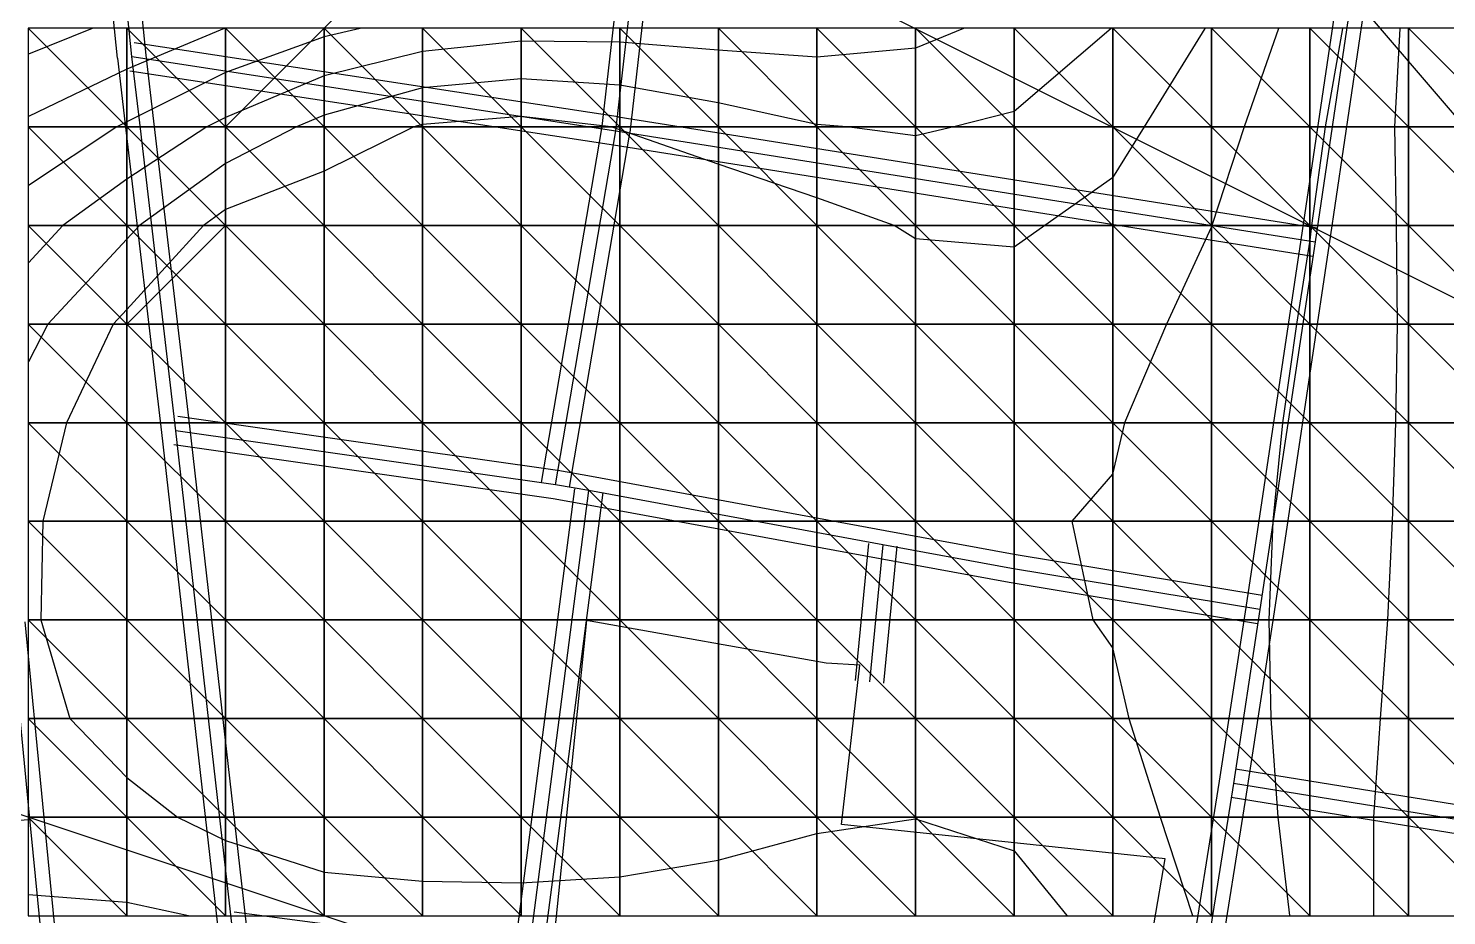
# Model space of a CAD drawing. Header units: metres. Extents: x -410 to 370, y -385 to 717.
# Drawn here: x -93.1 to 204.6, y -93.1 to 93.1 of the extents above; entities that cross this region are included whole.
import ezdxf

# ---------------------------------------------------------------- set-up
doc = ezdxf.new("R2010")
doc.units = ezdxf.units.M
for name, color, linetype in [('TOPO_AOI', 6, 'Continuous'), ('TOPO_BLDG', 1, 'Continuous'), ('TOPO_CONT_MAJR', 7, 'Continuous'), ('TOPO_CONT_MINR', 249, 'Continuous'), ('TOPO_ELEV', 9, 'Continuous'), ('TOPO_HYDR_BASN', 140, 'Continuous'), ('TOPO_HYDR_STRM', 5, 'Continuous'), ('TOPO_ROAD', 3, 'Continuous'), ('TOPO_TIN_SURF', 252, 'Continuous')]:
    doc.layers.add(name, color=color, linetype=linetype)

msp = doc.modelspace()

# ---------------------------------------------------------------- linework, layer by layer
at = {"layer": 'TOPO_AOI', "color": 6}
msp.add_circle((0, 0), 300, dxfattribs=at)
at = {"layer": 'TOPO_BLDG', "color": 1, "elevation": 865.12}
msp.add_lwpolyline([(24.02, -31.17), (17.31, -96.63), (34.59, -99.87), (50.57, -101.45), (139.9, -113.88), (143.97, -90.17), (145.51, -81.21), (77.59, -74.01), (81.45, -40.53), (74.36, -40.09), (24.02, -31.17)], close=True, dxfattribs=at)
at = {"layer": 'TOPO_CONT_MAJR', "color": 7, "lineweight": 30}
for points, elevation in [([(-52.03, 93.1), (-72.41, 84.54)], 870), ([(169.29, 93.1), (162.12, 72.41)], 865), ([(-72.41, 84.54), (-93.1, 74.63)], 870), ([(162.12, 72.41), (155.29, 51.72)], 865), ([(155.17, 51.28), (145.8, 31.03)], 865), ([(155.29, 51.72), (155.17, 51.28)], 865), ([(145.8, 31.03), (137, 10.34)], 865), ([(137, 10.34), (134.48, -0.48), (125.92, -10.34)], 865), ([(125.92, -10.34), (130.32, -31.03)], 865), ([(130.32, -31.03), (134.48, -36.92), (137.91, -51.72)], 865), ([(137.91, -51.72), (144.49, -72.41)], 865), ([(144.49, -72.41), (151.23, -93.1)], 865)]:
    msp.add_lwpolyline(points, dxfattribs=dict(at, elevation=elevation))
at = {"layer": 'TOPO_CONT_MINR', "color": 249}
for points, elevation in [([(-79.71, 93.1), (-93.1, 87.66)], 871), ([(-23.46, 93.1), (-31.03, 91.34)], 869), ([(103.19, 93.1), (93.1, 88.92)], 868), ([(134.2, 93.1), (113.79, 75.63)], 867), ([(153.81, 93.1), (141.1, 72.41)], 866), ([(182.72, 93.1), (179.08, 72.41)], 864), ([(194.81, 93.1), (193.66, 72.41)], 863), ([(-31.03, 91.34), (-51.72, 83.81)], 869), ([(10.34, 90.41), (-10.34, 88.28)], 868), ([(31.03, 90.21), (10.34, 90.41)], 868), ([(51.72, 88.53), (31.03, 90.21)], 868), ([(-10.34, 88.28), (-31.03, 83.13)], 868), ([(72.41, 87.06), (51.72, 88.53)], 868), ([(93.1, 88.92), (72.41, 87.06)], 868), ([(-51.72, 83.81), (-72.41, 73.46)], 869), ([(-31.03, 83.13), (-51.72, 74.41)], 868), ([(-10.34, 80.61), (-31.03, 74.92)], 867), ([(10.34, 82.5), (-10.34, 80.61)], 867), ([(31.03, 81.2), (10.34, 82.5)], 867), ([(51.72, 77.47), (31.03, 81.2)], 867), ([(72.41, 72.96), (51.72, 77.47)], 867), ([(-31.03, 74.92), (-36.82, 72.41)], 867), ([(10.34, 74.58), (-10.34, 72.93)], 866), ([(29.26, 72.41), (10.34, 74.58)], 866), ([(113.79, 75.63), (101.14, 72.41)], 867), ([(-74.53, 72.41), (-93.1, 60.15)], 869), ([(-72.41, 73.46), (-74.53, 72.41)], 869), ([(-55.66, 72.41), (-72.41, 61.45)], 868), ([(-51.72, 74.41), (-55.66, 72.41)], 868), ([(-36.82, 72.41), (-51.72, 64.77)], 867), ([(-12.17, 72.41), (-31.03, 63.11)], 866), ([(-10.34, 72.93), (-12.17, 72.41)], 866), ([(31.03, 71.83), (29.26, 72.41)], 866), ([(51.72, 64.57), (31.03, 71.83)], 866), ([(78.72, 72.41), (72.41, 72.96)], 867), ([(93.1, 70.55), (78.72, 72.41)], 867), ([(101.14, 72.41), (93.1, 70.55)], 867), ([(141.1, 72.41), (134.48, 61.76), (120.28, 51.72)], 866), ([(179.08, 72.41), (176.22, 51.72)], 864), ([(193.66, 72.41), (194.01, 51.72)], 863), ([(-51.72, 64.77), (-69.78, 51.72)], 867), ([(-31.03, 63.11), (-51.72, 55.07)], 866), ([(72.41, 57.53), (51.72, 64.57)], 866), ([(-72.41, 61.45), (-85.89, 51.72)], 868), ([(88.62, 51.72), (72.41, 57.53)], 866), ([(-51.72, 55.07), (-56.36, 51.72)], 866), ([(-85.89, 51.72), (-93.1, 43.87)], 868), ([(-56.36, 51.72), (-72.41, 34.1)], 866), ([(-69.78, 51.72), (-72.41, 48.84)], 867), ([(93.1, 48.92), (88.62, 51.72)], 866), ([(120.28, 51.72), (113.79, 47.18)], 866), ([(176.22, 51.72), (175.86, 48.65), (173.08, 31.03)], 864), ([(194.01, 51.72), (194.24, 31.03)], 863), ([(-72.41, 48.84), (-89.02, 31.03)], 867), ([(113.79, 47.18), (93.1, 48.92)], 866), ([(-72.41, 34.1), (-75.28, 31.03)], 866), ([(-89.02, 31.03), (-93.1, 23.11)], 867), ([(-75.28, 31.03), (-85.12, 10.34)], 866), ([(173.08, 31.03), (170.15, 10.34)], 864), ([(194.24, 31.03), (193.87, 10.34)], 863), ([(-85.12, 10.34), (-90.06, -10.34)], 866), ([(170.15, 10.34), (168.1, -10.34)], 864), ([(193.87, 10.34), (193.19, -10.34)], 863), ([(-90.06, -10.34), (-90.5, -31.03)], 866), ([(168.1, -10.34), (167.31, -31.03)], 864), ([(193.19, -10.34), (192.18, -31.03)], 863), ([(-90.5, -31.03), (-84.37, -51.72)], 866), ([(167.31, -31.03), (167.73, -51.72)], 864), ([(192.18, -31.03), (190.66, -51.72)], 863), ([(-84.37, -51.72), (-72.41, -64.09)], 866), ([(167.73, -51.72), (169.17, -72.41)], 864), ([(190.66, -51.72), (189.28, -72.41)], 863), ([(-72.41, -64.09), (-61.78, -72.41)], 866), ([(-61.78, -72.41), (-51.72, -77.36)], 866), ([(72.41, -75.85), (93.1, -72.79)], 866), ([(93.1, -72.79), (113.79, -79.49)], 866), ([(169.17, -72.41), (171.64, -93.1)], 864), ([(189.28, -72.41), (189.22, -93.1)], 863), ([(-51.72, -77.36), (-31.03, -84)], 866), ([(51.72, -81.49), (72.41, -75.85)], 866), ([(113.79, -79.49), (124.9, -93.1)], 866), ([(31.03, -84.96), (51.72, -81.49)], 866), ([(-31.03, -84), (-10.34, -85.87)], 866), ([(-10.34, -85.87), (10.34, -86.25)], 866), ([(10.34, -86.25), (31.03, -84.96)], 866), ([(-93.1, -88.68), (-72.41, -90.26)], 867), ([(-72.41, -90.26), (-59.52, -93.1)], 867)]:
    msp.add_lwpolyline(points, dxfattribs=dict(at, elevation=elevation))
at = {"layer": 'TOPO_ELEV', "color": 9}
msp.add_point((0, 0, 858), dxfattribs=at)
at = {"layer": 'TOPO_HYDR_BASN', "color": 140}
for points in [[(-31.03, -134.48), (-72.41, -113.79), (-258.62, -10.34), (-279.31, 10.34), (-10.34, 279.31), (10.34, 300), (31.03, 279.31), (279.31, -10.34), (279.31, -93.1), (258.62, -113.79), (175.86, -134.48), (-31.03, -134.48)], [(258.62, 10.34), (51.72, 113.79), (31.03, 134.48), (31.03, 237.93), (51.72, 279.31), (113.79, 300), (217.24, 279.31), (279.31, 237.93), (279.31, 10.34), (258.62, 10.34)], [(-217.24, -300), (-279.31, -279.31), (-279.31, -10.34), (155.17, -155.17), (51.72, -279.31), (-217.24, -300)]]:
    msp.add_lwpolyline(points, close=True, dxfattribs=at)
at = {"layer": 'TOPO_HYDR_STRM', "color": 5}
for points in [[(-93.13, 10.35), (-72.43, 10.35), (-72.43, 31.04), (-51.74, 51.74), (-51.74, 72.43), (-31.04, 93.13), (-10.35, 113.82), (-10.35, 134.52), (-10.35, 155.21), (-10.35, 175.91), (-10.35, 196.6), (-10.35, 217.3), (-10.35, 237.99), (-10.35, 258.69), (-10.35, 279.38), (10.35, 300.08)], [(-10.35, 51.74), (-10.35, 72.43), (-10.35, 93.13)], [(10.35, 10.35), (10.35, 31.04), (10.35, 51.74), (10.35, 72.43), (10.35, 93.13)], [(-31.04, -31.04), (-31.04, -10.35), (-31.04, 10.35), (-31.04, 31.04), (-31.04, 51.74), (-31.04, 72.43)], [(31.04, -72.43), (31.04, -51.74), (31.04, -31.04), (31.04, -10.35), (31.04, 10.35), (31.04, 31.04), (31.04, 51.74), (31.04, 72.43)], [(51.74, -72.43), (51.74, -51.74), (51.74, -31.04), (51.74, -10.35), (51.74, 10.35), (51.74, 31.04), (51.74, 51.74)]]:
    msp.add_lwpolyline(points, dxfattribs=at)
at = {"layer": 'TOPO_ROAD', "color": 3}
for points, elevation in [([(-50.29, -95.35), (-62.14, 8.65), (-69.74, 73.29), (-71.37, 87.17), (-82.57, 196.65), (-85.73, 232.31), (-87.54, 247.89), (-88.65, 265.5), (-90.77, 287.8), (-92.38, 307.77), (-96.4, 349.5), (-101.62, 402.38), (-105.86, 447.96), (-108.29, 476.18), (-110.02, 497.52), (-115.69, 539.96), (-118.62, 563.51), (-121.79, 589.97), (-126.85, 644.49), (-129.93, 684.29), (-131.32, 701.21), (-133.42, 716.52)], 886.83), ([(30.22, 71.61), (40.41, 160.48), (41.5, 169.07), (42.77, 177.55), (45.43, 193.53), (54.46, 247.35), (59.27, 271.19), (60.91, 286.57), (59.17, 298.97), (54.4, 311.7), (47.98, 324.73), (40.93, 336.83), (38.09, 341.71), (19.84, 371.24), (7.37, 394.96), (-11.41, 431.02), (-26.46, 457.39), (-40.96, 484.01), (-49.45, 506.16), (-57.59, 534.15), (-62.71, 580.63), (-68.96, 615.78)], 880.02), ([(-136.69, 372.15), (-132.8, 322.04), (-129.41, 284.31), (-128.73, 274.95), (-125.89, 245.62), (-123.4, 220.7), (-106.87, 71.32), (-105.7, 60.71), (-102.32, 20.72), (-96.81, -31.76), (-93.16, -69.94), (-87.34, -128.83), (-85.59, -140.27), (-82.77, -148.97), (-71.96, -164.83), (-68.61, -171.76), (-67.51, -180.17)], 877.05), ([(196.03, 171.53), (190.24, 137.84), (176.97, 48.29), (165.41, -28.88), (159.83, -65.37), (153.33, -106.27), (148.58, -128.16)], 865.09), ([(-71.37, 87.17), (30.22, 71.61), (176.97, 48.29)], 865.13), ([(17.54, -2.68), (30.22, 71.61)], 865.13), ([(165.41, -28.88), (113.28, -20.27), (86.23, -15.27), (24.57, -3.9), (17.54, -2.68), (-62.14, 8.65)], 865.13), ([(11.36, -105.56), (24.57, -3.9)], 865.13), ([(86.23, -15.27), (83.44, -44.04)], 865.12), ([(223.55, -75.63), (159.83, -65.37)], 865.37)]:
    msp.add_lwpolyline(points, dxfattribs=dict(at, elevation=elevation))
at = {"layer": 'TOPO_ROAD', "color": 251}
for points, elevation in [([(33.2, 71.27), (43.39, 160.12), (44.47, 168.66), (45.74, 177.08), (48.39, 193.04), (57.41, 246.81), (62.22, 270.6), (62.26, 270.88), (63.89, 286.25), (63.91, 286.62), (63.88, 286.98), (62.14, 299.39), (62.08, 299.71), (61.98, 300.03), (57.21, 312.76), (57.09, 313.03), (50.67, 326.05), (50.57, 326.24), (43.52, 338.34), (40.69, 343.21), (40.65, 343.28), (22.45, 372.73)], 880.02), ([(27.24, 71.95), (37.43, 160.82), (37.44, 160.85), (38.52, 169.45), (38.53, 169.51), (39.81, 177.99), (39.81, 178.04), (42.47, 194.02), (42.47, 194.03), (51.5, 247.85), (51.52, 247.95), (56.31, 271.65), (57.89, 286.52), (56.25, 298.23), (51.64, 310.51), (45.34, 323.31), (38.34, 335.32), (35.52, 340.16), (17.29, 369.67)], 880.02), ([(-53.27, -95.69), (-65.12, 8.3), (-72.72, 72.94), (-74.35, 86.82), (-74.36, 86.87), (-85.56, 196.35), (-85.56, 196.39), (-88.71, 232.01), (-90.52, 247.54), (-90.54, 247.7), (-91.64, 265.26), (-93.75, 287.52), (-93.76, 287.56), (-95.37, 307.51), (-99.39, 349.21)], 886.83), ([(-47.31, -95.01), (-59.16, 8.99), (-59.16, 9), (-66.76, 73.64), (-68.39, 87.5), (-79.59, 196.94), (-82.74, 232.58), (-82.75, 232.66), (-84.55, 248.16), (-85.65, 265.69), (-85.66, 265.78), (-87.78, 288.07), (-89.39, 308.02), (-89.39, 308.06), (-93.42, 349.79)], 886.83), ([(193.07, 172.04), (187.28, 138.35), (187.27, 138.28), (174, 48.74), (162.44, -28.43), (156.87, -64.9), (150.38, -105.72), (145.65, -127.52)], 865.09), ([(198.99, 171.02), (193.2, 137.37), (179.94, 47.85), (179.94, 47.85), (168.38, -29.33), (168.37, -29.34), (162.8, -65.82), (162.8, -65.84), (156.29, -106.75), (156.26, -106.91), (151.51, -128.79)], 865.09), ([(-70.92, 90.14), (30.67, 74.58), (30.69, 74.57), (177.44, 51.26)], 865.13), ([(-71.83, 84.21), (29.75, 68.65), (176.5, 45.33)], 865.13), ([(14.58, -2.17), (27.26, 72.12)], 865.13), ([(20.49, -3.18), (33.17, 71.11)], 865.13), ([(165.9, -25.92), (113.8, -17.31), (86.77, -12.32), (25.11, -0.95), (25.08, -0.95), (18.05, 0.28), (17.96, 0.29), (-61.71, 11.62)], 865.13), ([(164.92, -31.84), (112.79, -23.22), (112.74, -23.22), (85.68, -18.22), (24.04, -6.86), (17.07, -5.64), (-62.56, 5.68)], 865.13), ([(8.38, -105.17), (21.59, -3.52)], 865.13), ([(14.33, -105.95), (27.54, -4.29)], 865.13), ([(83.24, -14.98), (80.45, -43.75)], 865.12), ([(89.21, -15.56), (86.42, -44.33)], 865.12), ([(-93.83, -31.47), (-90.17, -69.65), (-84.37, -128.46), (-82.66, -139.58), (-80.04, -147.64), (-69.48, -163.14), (-69.36, -163.32), (-69.26, -163.52), (-65.91, -170.46), (-65.78, -170.75), (-65.69, -171.06), (-65.63, -171.37), (-64.53, -179.78)], 877.05), ([(224.03, -72.66), (160.31, -62.4)], 865.37), ([(223.07, -78.59), (159.36, -68.33)], 865.37), ([(-177.69, -82.03), (-160.2, -78.55), (-148.54, -76.71), (-92.95, -72.93)], 866.34), ([(149.05, -125.19), (47.77, -109.06), (11.96, -102.62), (-0.68, -99.75), (-0.86, -99.71), (-24.93, -95.71), (-25.02, -95.69), (-49.89, -92.37)], 865.14)]:
    msp.add_lwpolyline(points, dxfattribs=dict(at, elevation=elevation))
at = {"layer": 'TOPO_TIN_SURF', "color": 252}
for points in [[(-93.13, 72.43, 869.83), (-72.43, 72.43, 868.91), (-93.13, 93.13, 871.42)], [(-72.43, 72.43, 868.91), (-72.43, 93.13, 870.77), (-93.13, 93.13, 871.42)], [(-72.43, 72.43, 868.91), (-51.74, 72.43, 867.79), (-72.43, 93.13, 870.77)], [(-51.74, 72.43, 867.79), (-51.74, 93.13, 869.99), (-72.43, 93.13, 870.77)], [(-51.74, 72.43, 867.79), (-31.04, 72.43, 866.69), (-51.74, 93.13, 869.99)], [(-31.04, 72.43, 866.69), (-31.04, 93.13, 869.21), (-51.74, 93.13, 869.99)], [(-31.04, 72.43, 866.69), (-10.35, 72.43, 865.93), (-31.04, 93.13, 869.21)], [(-10.35, 72.43, 865.93), (-10.35, 93.13, 868.63), (-31.04, 93.13, 869.21)], [(-10.35, 72.43, 865.93), (10.35, 72.43, 865.73), (-10.35, 93.13, 868.63)], [(10.35, 72.43, 865.73), (10.35, 93.13, 868.34), (-10.35, 93.13, 868.63)], [(10.35, 72.43, 865.73), (31.04, 72.43, 866.03), (10.35, 93.13, 868.34)], [(31.04, 72.43, 866.03), (31.04, 93.13, 868.32), (10.35, 93.13, 868.34)], [(31.04, 72.43, 866.03), (51.74, 72.43, 866.54), (31.04, 93.13, 868.32)], [(51.74, 72.43, 866.54), (51.74, 93.13, 868.41), (31.04, 93.13, 868.32)], [(51.74, 72.43, 866.54), (72.43, 72.43, 866.96), (51.74, 93.13, 868.41)], [(72.43, 72.43, 866.96), (72.43, 93.13, 868.43), (51.74, 93.13, 868.41)], [(72.43, 72.43, 866.96), (93.13, 72.43, 867.09), (72.43, 93.13, 868.43)], [(93.13, 72.43, 867.09), (93.13, 93.13, 868.23), (72.43, 93.13, 868.43)], [(93.13, 72.43, 867.09), (113.82, 72.43, 866.86), (93.13, 93.13, 868.23)], [(113.82, 72.43, 866.86), (113.82, 93.13, 867.76), (93.13, 93.13, 868.23)], [(113.82, 72.43, 866.86), (134.52, 72.43, 866.28), (113.82, 93.13, 867.76)], [(134.52, 72.43, 866.28), (134.52, 93.13, 866.99), (113.82, 93.13, 867.76)], [(134.52, 72.43, 866.28), (155.21, 72.43, 865.39), (134.52, 93.13, 866.99)], [(155.21, 72.43, 865.39), (155.21, 93.13, 865.93), (134.52, 93.13, 866.99)], [(155.21, 72.43, 865.39), (175.91, 72.43, 864.22), (155.21, 93.13, 865.93)], [(175.91, 72.43, 864.22), (175.91, 93.13, 864.57), (155.21, 93.13, 865.93)], [(175.91, 72.43, 864.22), (196.6, 72.43, 862.8), (175.91, 93.13, 864.57)], [(196.6, 72.43, 862.8), (196.6, 93.13, 862.86), (175.91, 93.13, 864.57)], [(196.6, 72.43, 862.8), (217.3, 72.43, 861.21), (196.6, 93.13, 862.86)], [(217.3, 72.43, 861.21), (217.3, 93.13, 860.77), (196.6, 93.13, 862.86)], [(-93.13, 51.74, 868.43), (-72.43, 51.74, 867.2), (-93.13, 72.43, 869.83)], [(-72.43, 51.74, 867.2), (-72.43, 72.43, 868.91), (-93.13, 72.43, 869.83)], [(-72.43, 51.74, 867.2), (-51.74, 51.74, 865.65), (-72.43, 72.43, 868.91)], [(-51.74, 51.74, 865.65), (-51.74, 72.43, 867.79), (-72.43, 72.43, 868.91)], [(-51.74, 51.74, 865.65), (-31.04, 51.74, 865.15), (-51.74, 72.43, 867.79)], [(-31.04, 51.74, 865.15), (-31.04, 72.43, 866.69), (-51.74, 72.43, 867.79)], [(-31.04, 51.74, 865.15), (-10.35, 51.74, 865.14), (-31.04, 72.43, 866.69)], [(-10.35, 51.74, 865.14), (-10.35, 72.43, 865.93), (-31.04, 72.43, 866.69)], [(-10.35, 51.74, 865.14), (10.35, 51.74, 865.13), (-10.35, 72.43, 865.93)], [(10.35, 51.74, 865.13), (10.35, 72.43, 865.73), (-10.35, 72.43, 865.93)], [(10.35, 51.74, 865.13), (31.04, 51.74, 865.12), (10.35, 72.43, 865.73)], [(31.04, 51.74, 865.12), (31.04, 72.43, 866.03), (10.35, 72.43, 865.73)], [(31.04, 51.74, 865.12), (51.74, 51.74, 865.11), (31.04, 72.43, 866.03)], [(51.74, 51.74, 865.11), (51.74, 72.43, 866.54), (31.04, 72.43, 866.03)], [(51.74, 51.74, 865.11), (72.43, 51.74, 865.62), (51.74, 72.43, 866.54)], [(72.43, 51.74, 865.62), (72.43, 72.43, 866.96), (51.74, 72.43, 866.54)], [(72.43, 51.74, 865.62), (93.13, 51.74, 866.1), (72.43, 72.43, 866.96)], [(93.13, 51.74, 866.1), (93.13, 72.43, 867.09), (72.43, 72.43, 866.96)], [(93.13, 51.74, 866.1), (113.82, 51.74, 866.12), (93.13, 72.43, 867.09)], [(113.82, 51.74, 866.12), (113.82, 72.43, 866.86), (93.13, 72.43, 867.09)], [(113.82, 51.74, 866.12), (134.52, 51.74, 865.73), (113.82, 72.43, 866.86)], [(134.52, 51.74, 865.73), (134.52, 72.43, 866.28), (113.82, 72.43, 866.86)], [(134.52, 51.74, 865.73), (155.21, 51.74, 865.01), (134.52, 72.43, 866.28)], [(155.21, 51.74, 865.01), (155.21, 72.43, 865.39), (134.52, 72.43, 866.28)], [(155.21, 51.74, 865.01), (175.91, 51.74, 864.02), (155.21, 72.43, 865.39)], [(175.91, 51.74, 864.02), (175.91, 72.43, 864.22), (155.21, 72.43, 865.39)], [(175.91, 51.74, 864.02), (196.6, 51.74, 862.86), (175.91, 72.43, 864.22)], [(196.6, 51.74, 862.86), (196.6, 72.43, 862.8), (175.91, 72.43, 864.22)], [(196.6, 51.74, 862.86), (217.3, 51.74, 861.63), (196.6, 72.43, 862.8)], [(217.3, 51.74, 861.63), (217.3, 72.43, 861.21), (196.6, 72.43, 862.8)], [(-93.13, 31.04, 867.3), (-72.43, 31.04, 865.79), (-93.13, 51.74, 868.43)], [(-72.43, 31.04, 865.79), (-72.43, 51.74, 867.2), (-93.13, 51.74, 868.43)], [(-72.43, 31.04, 865.79), (-51.74, 31.04, 865.16), (-72.43, 51.74, 867.2)], [(-51.74, 31.04, 865.16), (-51.74, 51.74, 865.65), (-72.43, 51.74, 867.2)], [(-51.74, 31.04, 865.16), (-31.04, 31.04, 865.15), (-51.74, 51.74, 865.65)], [(-31.04, 31.04, 865.15), (-31.04, 51.74, 865.15), (-51.74, 51.74, 865.65)], [(-31.04, 31.04, 865.15), (-10.35, 31.04, 865.14), (-31.04, 51.74, 865.15)], [(-10.35, 31.04, 865.14), (-10.35, 51.74, 865.14), (-31.04, 51.74, 865.15)], [(-10.35, 31.04, 865.14), (10.35, 31.04, 865.13), (-10.35, 51.74, 865.14)], [(10.35, 31.04, 865.13), (10.35, 51.74, 865.13), (-10.35, 51.74, 865.14)], [(10.35, 31.04, 865.13), (31.04, 31.04, 865.12), (10.35, 51.74, 865.13)], [(31.04, 31.04, 865.12), (31.04, 51.74, 865.12), (10.35, 51.74, 865.13)], [(31.04, 31.04, 865.12), (51.74, 31.04, 865.11), (31.04, 51.74, 865.12)], [(51.74, 31.04, 865.11), (51.74, 51.74, 865.11), (31.04, 51.74, 865.12)], [(51.74, 31.04, 865.11), (72.43, 31.04, 865.1), (51.74, 51.74, 865.11)], [(72.43, 31.04, 865.1), (72.43, 51.74, 865.62), (51.74, 51.74, 865.11)], [(72.43, 31.04, 865.1), (93.13, 31.04, 865.34), (72.43, 51.74, 865.62)], [(93.13, 31.04, 865.34), (93.13, 51.74, 866.1), (72.43, 51.74, 865.62)], [(93.13, 31.04, 865.34), (113.82, 31.04, 865.56), (93.13, 51.74, 866.1)], [(113.82, 31.04, 865.56), (113.82, 51.74, 866.12), (93.13, 51.74, 866.1)], [(113.82, 31.04, 865.56), (134.52, 31.04, 865.32), (113.82, 51.74, 866.12)], [(134.52, 31.04, 865.32), (134.52, 51.74, 865.73), (113.82, 51.74, 866.12)], [(134.52, 31.04, 865.32), (155.21, 31.04, 864.73), (134.52, 51.74, 865.73)], [(155.21, 31.04, 864.73), (155.21, 51.74, 865.01), (134.52, 51.74, 865.73)], [(155.21, 31.04, 864.73), (175.91, 31.04, 863.89), (155.21, 51.74, 865.01)], [(175.91, 31.04, 863.89), (175.91, 51.74, 864.02), (155.21, 51.74, 865.01)], [(175.91, 31.04, 863.89), (196.6, 31.04, 862.89), (175.91, 51.74, 864.02)], [(196.6, 31.04, 862.89), (196.6, 51.74, 862.86), (175.91, 51.74, 864.02)], [(196.6, 31.04, 862.89), (217.3, 31.04, 861.84), (196.6, 51.74, 862.86)], [(217.3, 31.04, 861.84), (217.3, 51.74, 861.63), (196.6, 51.74, 862.86)], [(-93.13, 10.35, 866.52), (-72.43, 10.35, 865.17), (-93.13, 31.04, 867.3)], [(-72.43, 10.35, 865.17), (-72.43, 31.04, 865.79), (-93.13, 31.04, 867.3)], [(-72.43, 10.35, 865.17), (-51.74, 10.35, 865.16), (-72.43, 31.04, 865.79)], [(-51.74, 10.35, 865.16), (-51.74, 31.04, 865.16), (-72.43, 31.04, 865.79)], [(-51.74, 10.35, 865.16), (-31.04, 10.35, 865.15), (-51.74, 31.04, 865.16)], [(-31.04, 10.35, 865.15), (-31.04, 31.04, 865.15), (-51.74, 31.04, 865.16)], [(-31.04, 10.35, 865.15), (-10.35, 10.35, 865.14), (-31.04, 31.04, 865.15)], [(-10.35, 10.35, 865.14), (-10.35, 31.04, 865.14), (-31.04, 31.04, 865.15)], [(-10.35, 10.35, 865.14), (10.35, 10.35, 865.13), (-10.35, 31.04, 865.14)], [(10.35, 10.35, 865.13), (10.35, 31.04, 865.13), (-10.35, 31.04, 865.14)], [(10.35, 10.35, 865.13), (31.04, 10.35, 865.12), (10.35, 31.04, 865.13)], [(31.04, 10.35, 865.12), (31.04, 31.04, 865.12), (10.35, 31.04, 865.13)], [(31.04, 10.35, 865.12), (51.74, 10.35, 865.11), (31.04, 31.04, 865.12)], [(51.74, 10.35, 865.11), (51.74, 31.04, 865.11), (31.04, 31.04, 865.12)], [(51.74, 10.35, 865.11), (72.43, 10.35, 865.1), (51.74, 31.04, 865.11)], [(72.43, 10.35, 865.1), (72.43, 31.04, 865.1), (51.74, 31.04, 865.11)], [(72.43, 10.35, 865.1), (93.13, 10.35, 865.09), (72.43, 31.04, 865.1)], [(93.13, 10.35, 865.09), (93.13, 31.04, 865.34), (72.43, 31.04, 865.1)], [(93.13, 10.35, 865.09), (113.82, 10.35, 865.21), (93.13, 31.04, 865.34)], [(113.82, 10.35, 865.21), (113.82, 31.04, 865.56), (93.13, 31.04, 865.34)], [(113.82, 10.35, 865.21), (134.52, 10.35, 865.06), (113.82, 31.04, 865.56)], [(134.52, 10.35, 865.06), (134.52, 31.04, 865.32), (113.82, 31.04, 865.56)], [(134.52, 10.35, 865.06), (155.21, 10.35, 864.55), (134.52, 31.04, 865.32)], [(155.21, 10.35, 864.55), (155.21, 31.04, 864.73), (134.52, 31.04, 865.32)], [(155.21, 10.35, 864.55), (175.91, 10.35, 863.79), (155.21, 31.04, 864.73)], [(175.91, 10.35, 863.79), (175.91, 31.04, 863.89), (155.21, 31.04, 864.73)], [(175.91, 10.35, 863.79), (196.6, 10.35, 862.88), (175.91, 31.04, 863.89)], [(196.6, 10.35, 862.88), (196.6, 31.04, 862.89), (175.91, 31.04, 863.89)], [(196.6, 10.35, 862.88), (217.3, 10.35, 861.91), (196.6, 31.04, 862.89)], [(217.3, 10.35, 861.91), (217.3, 31.04, 861.84), (196.6, 31.04, 862.89)], [(-93.13, -10.35, 866.14), (-72.43, -10.35, 865.17), (-93.13, 10.35, 866.52)], [(-72.43, -10.35, 865.17), (-72.43, 10.35, 865.17), (-93.13, 10.35, 866.52)], [(-72.43, -10.35, 865.17), (-51.74, -10.35, 865.16), (-72.43, 10.35, 865.17)], [(-51.74, -10.35, 865.16), (-51.74, 10.35, 865.16), (-72.43, 10.35, 865.17)], [(-51.74, -10.35, 865.16), (-31.04, -10.35, 865.15), (-51.74, 10.35, 865.16)], [(-31.04, -10.35, 865.15), (-31.04, 10.35, 865.15), (-51.74, 10.35, 865.16)], [(-31.04, -10.35, 865.15), (-10.35, -10.35, 865.14), (-31.04, 10.35, 865.15)], [(-10.35, -10.35, 865.14), (-10.35, 10.35, 865.14), (-31.04, 10.35, 865.15)], [(-10.35, -10.35, 865.14), (10.35, -10.35, 865.13), (-10.35, 10.35, 865.14)], [(10.35, -10.35, 865.13), (10.35, 10.35, 865.13), (-10.35, 10.35, 865.14)], [(10.35, -10.35, 865.13), (31.04, -10.35, 865.12), (10.35, 10.35, 865.13)], [(31.04, -10.35, 865.12), (31.04, 10.35, 865.12), (10.35, 10.35, 865.13)], [(31.04, -10.35, 865.12), (51.74, -10.35, 865.11), (31.04, 10.35, 865.12)], [(51.74, -10.35, 865.11), (51.74, 10.35, 865.11), (31.04, 10.35, 865.12)], [(51.74, -10.35, 865.11), (72.43, -10.35, 865.1), (51.74, 10.35, 865.11)], [(72.43, -10.35, 865.1), (72.43, 10.35, 865.1), (51.74, 10.35, 865.11)], [(72.43, -10.35, 865.1), (93.13, -10.35, 865.09), (72.43, 10.35, 865.1)], [(93.13, -10.35, 865.09), (93.13, 10.35, 865.09), (72.43, 10.35, 865.1)], [(93.13, -10.35, 865.09), (113.82, -10.35, 865.08), (93.13, 10.35, 865.09)], [(113.82, -10.35, 865.08), (113.82, 10.35, 865.21), (93.13, 10.35, 865.09)], [(113.82, -10.35, 865.08), (134.52, -10.35, 864.94), (113.82, 10.35, 865.21)], [(134.52, -10.35, 864.94), (134.52, 10.35, 865.06), (113.82, 10.35, 865.21)], [(134.52, -10.35, 864.94), (155.21, -10.35, 864.45), (134.52, 10.35, 865.06)], [(155.21, -10.35, 864.45), (155.21, 10.35, 864.55), (134.52, 10.35, 865.06)], [(155.21, -10.35, 864.45), (175.91, -10.35, 863.73), (155.21, 10.35, 864.55)], [(175.91, -10.35, 863.73), (175.91, 10.35, 863.79), (155.21, 10.35, 864.55)], [(175.91, -10.35, 863.73), (196.6, -10.35, 862.86), (175.91, 10.35, 863.79)], [(196.6, -10.35, 862.86), (196.6, 10.35, 862.88), (175.91, 10.35, 863.79)], [(196.6, -10.35, 862.86), (217.3, -10.35, 861.93), (196.6, 10.35, 862.88)], [(217.3, -10.35, 861.93), (217.3, 10.35, 861.91), (196.6, 10.35, 862.88)], [(-93.13, -31.04, 866.12), (-72.43, -31.04, 865.17), (-93.13, -10.35, 866.14)], [(-72.43, -31.04, 865.17), (-72.43, -10.35, 865.17), (-93.13, -10.35, 866.14)], [(-72.43, -31.04, 865.17), (-51.74, -31.04, 865.16), (-72.43, -10.35, 865.17)], [(-51.74, -31.04, 865.16), (-51.74, -10.35, 865.16), (-72.43, -10.35, 865.17)], [(-51.74, -31.04, 865.16), (-31.04, -31.04, 865.15), (-51.74, -10.35, 865.16)], [(-31.04, -31.04, 865.15), (-31.04, -10.35, 865.15), (-51.74, -10.35, 865.16)], [(-31.04, -31.04, 865.15), (-10.35, -31.04, 865.14), (-31.04, -10.35, 865.15)], [(-10.35, -31.04, 865.14), (-10.35, -10.35, 865.14), (-31.04, -10.35, 865.15)], [(-10.35, -31.04, 865.14), (10.35, -31.04, 865.13), (-10.35, -10.35, 865.14)], [(10.35, -31.04, 865.13), (10.35, -10.35, 865.13), (-10.35, -10.35, 865.14)], [(10.35, -31.04, 865.13), (31.04, -31.04, 865.12), (10.35, -10.35, 865.13)], [(31.04, -31.04, 865.12), (31.04, -10.35, 865.12), (10.35, -10.35, 865.13)], [(31.04, -31.04, 865.12), (51.74, -31.04, 865.11), (31.04, -10.35, 865.12)], [(51.74, -31.04, 865.11), (51.74, -10.35, 865.11), (31.04, -10.35, 865.12)], [(51.74, -31.04, 865.11), (72.43, -31.04, 865.1), (51.74, -10.35, 865.11)], [(72.43, -31.04, 865.1), (72.43, -10.35, 865.1), (51.74, -10.35, 865.11)], [(72.43, -31.04, 865.1), (93.13, -31.04, 865.09), (72.43, -10.35, 865.1)], [(93.13, -31.04, 865.09), (93.13, -10.35, 865.09), (72.43, -10.35, 865.1)], [(93.13, -31.04, 865.09), (113.82, -31.04, 865.16), (93.13, -10.35, 865.09)], [(113.82, -31.04, 865.16), (113.82, -10.35, 865.08), (93.13, -10.35, 865.09)], [(113.82, -31.04, 865.16), (134.52, -31.04, 864.96), (113.82, -10.35, 865.08)], [(134.52, -31.04, 864.96), (134.52, -10.35, 864.94), (113.82, -10.35, 865.08)], [(134.52, -31.04, 864.96), (155.21, -31.04, 864.44), (134.52, -10.35, 864.94)], [(155.21, -31.04, 864.44), (155.21, -10.35, 864.45), (134.52, -10.35, 864.94)], [(155.21, -31.04, 864.44), (175.91, -31.04, 863.69), (155.21, -10.35, 864.45)], [(175.91, -31.04, 863.69), (175.91, -10.35, 863.73), (155.21, -10.35, 864.45)], [(175.91, -31.04, 863.69), (196.6, -31.04, 862.81), (175.91, -10.35, 863.73)], [(196.6, -31.04, 862.81), (196.6, -10.35, 862.86), (175.91, -10.35, 863.73)], [(196.6, -31.04, 862.81), (217.3, -31.04, 861.9), (196.6, -10.35, 862.86)], [(217.3, -31.04, 861.9), (217.3, -10.35, 861.93), (196.6, -10.35, 862.86)], [(-93.13, -51.74, 866.34), (-72.43, -51.74, 865.54), (-93.13, -31.04, 866.12)], [(-72.43, -51.74, 865.54), (-72.43, -31.04, 865.17), (-93.13, -31.04, 866.12)], [(-72.43, -51.74, 865.54), (-51.74, -51.74, 865.16), (-72.43, -31.04, 865.17)], [(-51.74, -51.74, 865.16), (-51.74, -31.04, 865.16), (-72.43, -31.04, 865.17)], [(-51.74, -51.74, 865.16), (-31.04, -51.74, 865.15), (-51.74, -31.04, 865.16)], [(-31.04, -51.74, 865.15), (-31.04, -31.04, 865.15), (-51.74, -31.04, 865.16)], [(-31.04, -51.74, 865.15), (-10.35, -51.74, 865.14), (-31.04, -31.04, 865.15)], [(-10.35, -51.74, 865.14), (-10.35, -31.04, 865.14), (-31.04, -31.04, 865.15)], [(-10.35, -51.74, 865.14), (10.35, -51.74, 865.13), (-10.35, -31.04, 865.14)], [(10.35, -51.74, 865.13), (10.35, -31.04, 865.13), (-10.35, -31.04, 865.14)], [(10.35, -51.74, 865.13), (31.04, -51.74, 865.12), (10.35, -31.04, 865.13)], [(31.04, -51.74, 865.12), (31.04, -31.04, 865.12), (10.35, -31.04, 865.13)], [(31.04, -51.74, 865.12), (51.74, -51.74, 865.11), (31.04, -31.04, 865.12)], [(51.74, -51.74, 865.11), (51.74, -31.04, 865.11), (31.04, -31.04, 865.12)], [(51.74, -51.74, 865.11), (72.43, -51.74, 865.1), (51.74, -31.04, 865.11)], [(72.43, -51.74, 865.1), (72.43, -31.04, 865.1), (51.74, -31.04, 865.11)], [(72.43, -51.74, 865.1), (93.13, -51.74, 865.37), (72.43, -31.04, 865.1)], [(93.13, -51.74, 865.37), (93.13, -31.04, 865.09), (72.43, -31.04, 865.1)], [(93.13, -51.74, 865.37), (113.82, -51.74, 865.42), (93.13, -31.04, 865.09)], [(113.82, -51.74, 865.42), (113.82, -31.04, 865.16), (93.13, -31.04, 865.09)], [(113.82, -51.74, 865.42), (134.52, -51.74, 865.1), (113.82, -31.04, 865.16)], [(134.52, -51.74, 865.1), (134.52, -31.04, 864.96), (113.82, -31.04, 865.16)], [(134.52, -51.74, 865.1), (155.21, -51.74, 864.49), (134.52, -31.04, 864.96)], [(155.21, -51.74, 864.49), (155.21, -31.04, 864.44), (134.52, -31.04, 864.96)], [(155.21, -51.74, 864.49), (175.91, -51.74, 863.68), (155.21, -31.04, 864.44)], [(175.91, -51.74, 863.68), (175.91, -31.04, 863.69), (155.21, -31.04, 864.44)], [(175.91, -51.74, 863.68), (196.6, -51.74, 862.73), (175.91, -31.04, 863.69)], [(196.6, -51.74, 862.73), (196.6, -31.04, 862.81), (175.91, -31.04, 863.69)], [(196.6, -51.74, 862.73), (217.3, -51.74, 861.73), (196.6, -31.04, 862.81)], [(217.3, -51.74, 861.73), (217.3, -31.04, 861.9), (196.6, -31.04, 862.81)], [(-93.13, -72.43, 866.68), (-72.43, -72.43, 866.31), (-93.13, -51.74, 866.34)], [(-72.43, -72.43, 866.31), (-72.43, -51.74, 865.54), (-93.13, -51.74, 866.34)], [(-72.43, -72.43, 866.31), (-51.74, -72.43, 865.71), (-72.43, -51.74, 865.54)], [(-51.74, -72.43, 865.71), (-51.74, -51.74, 865.16), (-72.43, -51.74, 865.54)], [(-51.74, -72.43, 865.71), (-31.04, -72.43, 865.15), (-51.74, -51.74, 865.16)], [(-31.04, -72.43, 865.15), (-31.04, -51.74, 865.15), (-51.74, -51.74, 865.16)], [(-31.04, -72.43, 865.15), (-10.35, -72.43, 865.14), (-31.04, -51.74, 865.15)], [(-10.35, -72.43, 865.14), (-10.35, -51.74, 865.14), (-31.04, -51.74, 865.15)], [(-10.35, -72.43, 865.14), (10.35, -72.43, 865.13), (-10.35, -51.74, 865.14)], [(10.35, -72.43, 865.13), (10.35, -51.74, 865.13), (-10.35, -51.74, 865.14)], [(10.35, -72.43, 865.13), (31.04, -72.43, 865.12), (10.35, -51.74, 865.13)], [(31.04, -72.43, 865.12), (31.04, -51.74, 865.12), (10.35, -51.74, 865.13)], [(31.04, -72.43, 865.12), (51.74, -72.43, 865.4), (31.04, -51.74, 865.12)], [(51.74, -72.43, 865.4), (51.74, -51.74, 865.11), (31.04, -51.74, 865.12)], [(51.74, -72.43, 865.4), (72.43, -72.43, 865.83), (51.74, -51.74, 865.11)], [(72.43, -72.43, 865.83), (72.43, -51.74, 865.1), (51.74, -51.74, 865.11)], [(72.43, -72.43, 865.83), (93.13, -72.43, 865.99), (72.43, -51.74, 865.1)], [(93.13, -72.43, 865.99), (93.13, -51.74, 865.37), (72.43, -51.74, 865.1)], [(93.13, -72.43, 865.99), (113.82, -72.43, 865.82), (93.13, -51.74, 865.37)], [(113.82, -72.43, 865.82), (113.82, -51.74, 865.42), (93.13, -51.74, 865.37)], [(113.82, -72.43, 865.82), (134.52, -72.43, 865.35), (113.82, -51.74, 865.42)], [(134.52, -72.43, 865.35), (134.52, -51.74, 865.1), (113.82, -51.74, 865.42)], [(134.52, -72.43, 865.35), (155.21, -72.43, 864.63), (134.52, -51.74, 865.1)], [(155.21, -72.43, 864.63), (155.21, -51.74, 864.49), (134.52, -51.74, 865.1)], [(155.21, -72.43, 864.63), (175.91, -72.43, 863.7), (155.21, -51.74, 864.49)], [(175.91, -72.43, 863.7), (175.91, -51.74, 863.68), (155.21, -51.74, 864.49)], [(175.91, -72.43, 863.7), (196.6, -72.43, 862.62), (175.91, -51.74, 863.68)], [(196.6, -72.43, 862.62), (196.6, -51.74, 862.73), (175.91, -51.74, 863.68)], [(196.6, -72.43, 862.62), (217.3, -72.43, 861.43), (196.6, -51.74, 862.73)], [(217.3, -72.43, 861.43), (217.3, -51.74, 861.73), (196.6, -51.74, 862.73)], [(-93.13, -93.13, 867.09), (-72.43, -93.13, 867.11), (-93.13, -72.43, 866.68)], [(-72.43, -93.13, 867.11), (-72.43, -72.43, 866.31), (-93.13, -72.43, 866.68)], [(-72.43, -93.13, 867.11), (-51.74, -93.13, 866.93), (-72.43, -72.43, 866.31)], [(-51.74, -93.13, 866.93), (-51.74, -72.43, 865.71), (-72.43, -72.43, 866.31)], [(-51.74, -93.13, 866.93), (-31.04, -93.13, 866.67), (-51.74, -72.43, 865.71)], [(-31.04, -93.13, 866.67), (-31.04, -72.43, 865.15), (-51.74, -72.43, 865.71)], [(-31.04, -93.13, 866.67), (-10.35, -93.13, 866.46), (-31.04, -72.43, 865.15)], [(-10.35, -93.13, 866.46), (-10.35, -72.43, 865.14), (-31.04, -72.43, 865.15)], [(-10.35, -93.13, 866.46), (10.35, -93.13, 866.43), (-10.35, -72.43, 865.14)], [(10.35, -93.13, 866.43), (10.35, -72.43, 865.13), (-10.35, -72.43, 865.14)], [(10.35, -93.13, 866.43), (31.04, -93.13, 866.57), (10.35, -72.43, 865.13)], [(31.04, -93.13, 866.57), (31.04, -72.43, 865.12), (10.35, -72.43, 865.13)], [(31.04, -93.13, 866.57), (51.74, -93.13, 866.76), (31.04, -72.43, 865.12)], [(51.74, -93.13, 866.76), (51.74, -72.43, 865.4), (31.04, -72.43, 865.12)], [(51.74, -93.13, 866.76), (72.43, -93.13, 866.86), (51.74, -72.43, 865.4)], [(72.43, -93.13, 866.86), (72.43, -72.43, 865.83), (51.74, -72.43, 865.4)], [(72.43, -93.13, 866.86), (93.13, -93.13, 866.73), (72.43, -72.43, 865.83)], [(93.13, -93.13, 866.73), (93.13, -72.43, 865.99), (72.43, -72.43, 865.83)], [(93.13, -93.13, 866.73), (113.82, -93.13, 866.35), (93.13, -72.43, 865.99)], [(113.82, -93.13, 866.35), (113.82, -72.43, 865.82), (93.13, -72.43, 865.99)], [(113.82, -93.13, 866.35), (134.52, -93.13, 865.7), (113.82, -72.43, 865.82)], [(134.52, -93.13, 865.7), (134.52, -72.43, 865.35), (113.82, -72.43, 865.82)], [(134.52, -93.13, 865.7), (155.21, -93.13, 864.83), (134.52, -72.43, 865.35)], [(155.21, -93.13, 864.83), (155.21, -72.43, 864.63), (134.52, -72.43, 865.35)], [(155.21, -93.13, 864.83), (175.91, -93.13, 863.79), (155.21, -72.43, 864.63)], [(175.91, -93.13, 863.79), (175.91, -72.43, 863.7), (155.21, -72.43, 864.63)], [(175.91, -93.13, 863.79), (196.6, -93.13, 862.57), (175.91, -72.43, 863.7)], [(196.6, -93.13, 862.57), (196.6, -72.43, 862.62), (175.91, -72.43, 863.7)], [(196.6, -93.13, 862.57), (217.3, -93.13, 861.16), (196.6, -72.43, 862.62)], [(217.3, -93.13, 861.16), (217.3, -72.43, 861.43), (196.6, -72.43, 862.62)]]:
    msp.add_3dface(points, dxfattribs=at)

doc.saveas('drawing.dxf')
